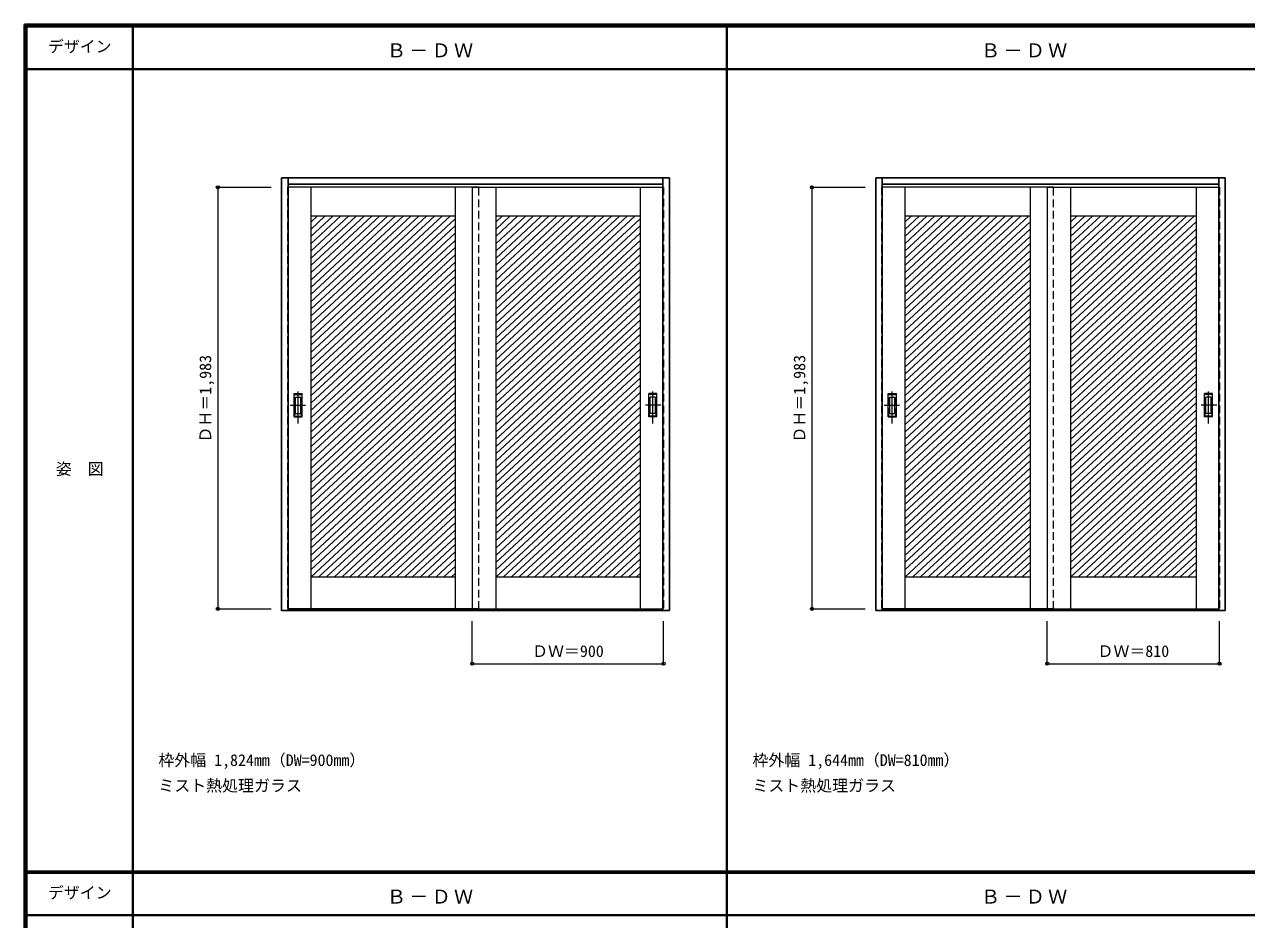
# Model space of a CAD drawing. Units: millimetres, scale not verified. Extents: x -6000 to 5700, y -4307 to 4175.
# Drawn here: x -6000 to -250, y -36 to 4175 of the extents above; entities that cross this region are included whole.
import ezdxf
from ezdxf.enums import TextEntityAlignment as Align

# ---------------------------------------------------------------- set-up
doc = ezdxf.new("R2010")
doc.units = ezdxf.units.MM
doc.header["$LTSCALE"] = 30
doc.header["$PDMODE"] = 32
doc.header["$PDSIZE"] = 15
doc.linetypes.add('CHAIN1', pattern=[8, 5, -1, 1, -1])
doc.linetypes.add('DASHED1', pattern=[1.8, 1.2, -0.6])
for name, color, linetype, lineweight in [('0-2_扉', 7, 'Continuous', 18), ('0-4_枠', 3, 'Continuous', 25), ('0-6_引手', 7, 'Continuous', 18), ('0-A_文字', 7, 'Continuous', 18), ('0-B_寸法', 7, 'Continuous', 9), ('0-C_ハッチ', 4, 'Continuous', 9), ('F-1_枠', 6, 'Continuous', 40), ('F-A_文字', 7, 'Continuous', 18)]:
    doc.layers.add(name, color=color, linetype=linetype, lineweight=lineweight)
doc.styles.add('ＭＳ ゴシック', font='')
doc.styles.get('ＭＳ ゴシック').set_extended_font_data('MS Gothic')

msp = doc.modelspace()

# ---------------------------------------------------------------- linework, layer by layer
at = {"layer": '0-2_扉', "color": 4, "linetype": 'DASHED1', "lineweight": 9}
for p, q in [((-4763, 3409), (-4763, 1426)), ((-4760, 3409), (-4763, 3409)), ((-3863, 1426), (-3863, 3409)), ((-2996, 3409), (-2993, 3409)), ((-2993, 3409), (-2993, 1426)), ((-1968, 3409), (-1968, 1426)), ((-1965, 3409), (-1968, 3409)), ((-1158, 1426), (-1158, 3409)), ((-381, 3409), (-378, 3409)), ((-4763, 1426), (-4760, 1426)), ((-2993, 1426), (-2996, 1426)), ((-1968, 1426), (-1965, 1426))]:
    msp.add_line(p, q, dxfattribs=at)
at = {"layer": '0-2_扉'}
for p, q in [((-3863, 3409), (-4760, 3409)), ((-4653, 3409), (-4653, 1426)), ((-3973, 3409), (-3973, 1426)), ((-3893, 3409), (-3893, 1426)), ((-3893, 3409), (-2996, 3409)), ((-3783, 3409), (-3783, 1426)), ((-3103, 3409), (-3103, 1426)), ((-1158, 3409), (-1965, 3409)), ((-1858, 3409), (-1858, 1426)), ((-1268, 3409), (-1268, 1426)), ((-1188, 3409), (-1188, 1426)), ((-1188, 3409), (-381, 3409)), ((-1078, 3409), (-1078, 1426)), ((-488, 3409), (-488, 1426)), ((-4653, 3274), (-3973, 3274)), ((-3783, 3274), (-3103, 3274)), ((-1858, 3274), (-1268, 3274)), ((-1078, 3274), (-488, 3274)), ((-4653, 1576), (-3973, 1576)), ((-3783, 1576), (-3103, 1576)), ((-1858, 1576), (-1268, 1576)), ((-1078, 1576), (-488, 1576)), ((-3863, 1426), (-4760, 1426)), ((-3893, 1426), (-2996, 1426)), ((-1158, 1426), (-1965, 1426)), ((-1188, 1426), (-381, 1426))]:
    msp.add_line(p, q, dxfattribs=at)
at = {"layer": '0-2_扉', "color": 4, "linetype": 'DASHED1', "lineweight": 9}
msp.add_lwpolyline([(-378, 3409), (-378, 1426), (-381, 1426)], dxfattribs=at)
at = {"layer": '0-4_枠'}
for p, q in [((-4790, 1418), (-4790, 3453)), ((-4790, 3453), (-2966, 3453)), ((-4760, 1418), (-4760, 3453)), ((-2996, 1426.54), (-2996, 3453)), ((-2966, 1418), (-2966, 3453)), ((-1995, 1418), (-1995, 3453)), ((-1995, 3453), (-351, 3453)), ((-1965, 1418), (-1965, 3453)), ((-381, 1426.54), (-381, 3453)), ((-351, 1418), (-351, 3453)), ((-4760, 3423), (-2996, 3423)), ((-1965, 3423), (-381, 3423)), ((-4760, 1418), (-4790, 1418)), ((-2996, 1421), (-4760, 1421)), ((-2996, 1418), (-4760, 1418)), ((-2996, 1426.2), (-2996, 1426.54)), ((-2996, 1418), (-2996, 1426.2)), ((-2966, 1418), (-2996, 1418)), ((-1965, 1418), (-1995, 1418)), ((-381, 1421), (-1965, 1421)), ((-381, 1418), (-1965, 1418)), ((-381, 1426.2), (-381, 1426.54)), ((-381, 1418), (-381, 1426.2)), ((-351, 1418), (-381, 1418))]:
    msp.add_line(p, q, dxfattribs=at)
at = {"layer": '0-6_引手'}
for p, q in [((-4731, 2438.5), (-4693, 2438.5)), ((-4731, 2328.5), (-4731, 2438.5)), ((-4724.5, 2422.5), (-4699.5, 2422.5)), ((-4724.5, 2344.5), (-4724.5, 2422.5)), ((-4699.5, 2344.5), (-4699.5, 2422.5)), ((-4693, 2328.5), (-4693, 2438.5)), ((-3025, 2438.5), (-3063, 2438.5)), ((-3063, 2328.5), (-3063, 2438.5)), ((-3031.5, 2422.5), (-3056.5, 2422.5)), ((-3056.5, 2344.5), (-3056.5, 2422.5)), ((-3031.5, 2344.5), (-3031.5, 2422.5)), ((-3025, 2328.5), (-3025, 2438.5)), ((-1936, 2438.5), (-1898, 2438.5)), ((-1936, 2328.5), (-1936, 2438.5)), ((-1929.5, 2422.5), (-1904.5, 2422.5)), ((-1929.5, 2344.5), (-1929.5, 2422.5)), ((-1904.5, 2344.5), (-1904.5, 2422.5)), ((-1898, 2328.5), (-1898, 2438.5)), ((-410, 2438.5), (-448, 2438.5)), ((-448, 2328.5), (-448, 2438.5)), ((-416.5, 2422.5), (-441.5, 2422.5)), ((-441.5, 2344.5), (-441.5, 2422.5)), ((-416.5, 2344.5), (-416.5, 2422.5)), ((-410, 2328.5), (-410, 2438.5)), ((-4731, 2328.5), (-4693, 2328.5)), ((-4724.5, 2344.5), (-4699.5, 2344.5)), ((-3025, 2328.5), (-3063, 2328.5)), ((-3031.5, 2344.5), (-3056.5, 2344.5)), ((-1936, 2328.5), (-1898, 2328.5)), ((-1929.5, 2344.5), (-1904.5, 2344.5)), ((-410, 2328.5), (-448, 2328.5)), ((-416.5, 2344.5), (-441.5, 2344.5))]:
    msp.add_line(p, q, dxfattribs=at)
at = {"layer": '0-6_引手', "linetype": 'CHAIN1'}
for p, q in [((-4712, 2298.27), (-4712, 2469.12)), ((-3044, 2298.27), (-3044, 2469.12)), ((-1917, 2298.27), (-1917, 2469.12)), ((-429, 2298.27), (-429, 2469.12)), ((-4750.07, 2383.5), (-4677.56, 2383.5)), ((-3005.93, 2383.5), (-3078.44, 2383.5)), ((-1955.07, 2383.5), (-1882.56, 2383.5)), ((-390.93, 2383.5), (-463.44, 2383.5))]:
    msp.add_line(p, q, dxfattribs=at)
at = {"layer": '0-6_引手', "linetype": 'DASHED1'}
for p, q in [((-4696, 2332.5), (-4696, 2434.5)), ((-3060, 2332.5), (-3060, 2434.5)), ((-1901, 2332.5), (-1901, 2434.5)), ((-445, 2332.5), (-445, 2434.5)), ((-4728, 2332.5), (-4696, 2332.5)), ((-3028, 2332.5), (-3060, 2332.5)), ((-1933, 2332.5), (-1901, 2332.5)), ((-413, 2332.5), (-445, 2332.5))]:
    msp.add_line(p, q, dxfattribs=at)
for points in [[(-4728, 2332.5), (-4728, 2434.5), (-4696, 2434.5)], [(-3028, 2332.5), (-3028, 2434.5), (-3060, 2434.5)], [(-1933, 2332.5), (-1933, 2434.5), (-1901, 2434.5)], [(-413, 2332.5), (-413, 2434.5), (-445, 2434.5)]]:
    msp.add_lwpolyline(points, dxfattribs=at)
at = {"layer": '0-B_寸法', "color": 4}
for p, q in [((-5090, 3409), (-4840, 3409)), ((-5090, 3409), (-5090, 1426)), ((-2295, 3409), (-2045, 3409)), ((-2295, 3409), (-2295, 1426)), ((-5090, 1426), (-4840, 1426)), ((-2295, 1426), (-2045, 1426)), ((-3893, 1168), (-3893, 1368)), ((-2993, 1168), (-2993, 1368)), ((-1188, 1168), (-1188, 1368)), ((-378, 1168), (-378, 1368)), ((-3893, 1168), (-2993, 1168)), ((-1188, 1168), (-378, 1168))]:
    msp.add_line(p, q, dxfattribs=at)
at = {"layer": '0-B_寸法'}
for p in [(-5090, 3409), (-2295, 3409), (-5090, 1426), (-2295, 1426), (-3893, 1168), (-2993, 1168), (-1188, 1168), (-378, 1168)]:
    msp.add_point(p, dxfattribs=at)
at = {"layer": '0-C_ハッチ'}
for p, q in [((-4584.86, 3274), (-4653, 3210.9)), ((-4548.06, 3274), (-4653, 3176.83)), ((-4511.26, 3274), (-4653, 3142.76)), ((-4474.47, 3274), (-4653, 3108.69)), ((-4621.65, 3274), (-4653, 3244.97)), ((-4437.67, 3274), (-4653, 3074.62)), ((-4400.87, 3274), (-4653, 3040.55)), ((-4364.08, 3274), (-4653, 3006.48)), ((-4327.28, 3274), (-4653, 2972.41)), ((-4290.48, 3274), (-4653, 2938.34)), ((-4253.68, 3274), (-4653, 2904.26)), ((-4216.89, 3274), (-4653, 2870.19)), ((-4180.09, 3274), (-4653, 2836.12)), ((-4143.29, 3274), (-4653, 2802.05)), ((-4106.5, 3274), (-4653, 2767.98)), ((-4069.7, 3274), (-4653, 2733.91)), ((-3996.11, 3274), (-4653, 2665.77)), ((-4032.9, 3274), (-4653, 2699.84)), ((-3973, 3261.33), (-4653, 2631.7)), ((-3973, 3227.25), (-4653, 2597.62)), ((-3714.86, 3274), (-3783, 3210.9)), ((-3678.06, 3274), (-3783, 3176.83)), ((-3641.26, 3274), (-3783, 3142.76)), ((-3604.47, 3274), (-3783, 3108.69)), ((-3751.65, 3274), (-3783, 3244.97)), ((-3567.67, 3274), (-3783, 3074.62)), ((-3530.87, 3274), (-3783, 3040.55)), ((-3494.08, 3274), (-3783, 3006.48)), ((-3457.28, 3274), (-3783, 2972.41)), ((-3420.48, 3274), (-3783, 2938.34)), ((-3383.68, 3274), (-3783, 2904.26)), ((-3346.89, 3274), (-3783, 2870.19)), ((-3310.09, 3274), (-3783, 2836.12)), ((-3273.29, 3274), (-3783, 2802.05)), ((-3236.5, 3274), (-3783, 2767.98)), ((-3199.7, 3274), (-3783, 2733.91)), ((-3126.11, 3274), (-3783, 2665.77)), ((-3162.9, 3274), (-3783, 2699.84)), ((-3103, 3261.33), (-3783, 2631.7)), ((-3103, 3227.25), (-3783, 2597.62)), ((-1789.86, 3274), (-1858, 3210.9)), ((-1753.06, 3274), (-1858, 3176.83)), ((-1716.26, 3274), (-1858, 3142.76)), ((-1679.47, 3274), (-1858, 3108.69)), ((-1826.65, 3274), (-1858, 3244.97)), ((-1642.67, 3274), (-1858, 3074.62)), ((-1605.87, 3274), (-1858, 3040.55)), ((-1569.08, 3274), (-1858, 3006.48)), ((-1532.28, 3274), (-1858, 2972.41)), ((-1495.48, 3274), (-1858, 2938.34)), ((-1458.69, 3274), (-1858, 2904.26)), ((-1421.89, 3274), (-1858, 2870.19)), ((-1385.09, 3274), (-1858, 2836.12)), ((-1348.3, 3274), (-1858, 2802.05)), ((-1311.5, 3274), (-1858, 2767.98)), ((-1274.7, 3274), (-1858, 2733.91)), ((-1268, 3246.13), (-1858, 2699.84)), ((-1009.86, 3274), (-1078, 3210.9)), ((-973.06, 3274), (-1078, 3176.83)), ((-936.26, 3274), (-1078, 3142.76)), ((-899.47, 3274), (-1078, 3108.69)), ((-1046.65, 3274), (-1078, 3244.97)), ((-862.67, 3274), (-1078, 3074.62)), ((-825.87, 3274), (-1078, 3040.55)), ((-789.08, 3274), (-1078, 3006.48)), ((-752.28, 3274), (-1078, 2972.41)), ((-715.48, 3274), (-1078, 2938.34)), ((-678.69, 3274), (-1078, 2904.26)), ((-641.89, 3274), (-1078, 2870.19)), ((-605.09, 3274), (-1078, 2836.12)), ((-568.3, 3274), (-1078, 2802.05)), ((-531.5, 3274), (-1078, 2767.98)), ((-494.7, 3274), (-1078, 2733.91)), ((-488, 3246.13), (-1078, 2699.84)), ((-3973, 3193.18), (-4653, 2563.55)), ((-3103, 3193.18), (-3783, 2563.55)), ((-1268, 3212.06), (-1858, 2665.77)), ((-1268, 3177.99), (-1858, 2631.7)), ((-488, 3212.06), (-1078, 2665.77)), ((-488, 3177.99), (-1078, 2631.7)), ((-3973, 3159.11), (-4653, 2529.48)), ((-3973, 3125.04), (-4653, 2495.41)), ((-3103, 3159.11), (-3783, 2529.48)), ((-3103, 3125.04), (-3783, 2495.41)), ((-1268, 3143.92), (-1858, 2597.62)), ((-1268, 3109.85), (-1858, 2563.55)), ((-488, 3143.92), (-1078, 2597.62)), ((-488, 3109.85), (-1078, 2563.55)), ((-3973, 3090.97), (-4653, 2461.34)), ((-3973, 3056.9), (-4653, 2427.27)), ((-3103, 3090.97), (-3783, 2461.34)), ((-3103, 3056.9), (-3783, 2427.27)), ((-1268, 3075.78), (-1858, 2529.48)), ((-488, 3075.78), (-1078, 2529.48)), ((-3973, 3022.83), (-4653, 2393.2)), ((-3103, 3022.83), (-3783, 2393.2)), ((-1268, 3041.71), (-1858, 2495.41)), ((-1268, 3007.64), (-1858, 2461.34)), ((-488, 3041.71), (-1078, 2495.41)), ((-488, 3007.64), (-1078, 2461.34)), ((-3973, 2988.76), (-4653, 2359.13)), ((-3973, 2954.69), (-4653, 2325.06)), ((-3103, 2988.76), (-3783, 2359.13)), ((-3103, 2954.69), (-3783, 2325.06)), ((-1268, 2973.57), (-1858, 2427.27)), ((-1268, 2939.49), (-1858, 2393.2)), ((-488, 2973.57), (-1078, 2427.27)), ((-488, 2939.49), (-1078, 2393.2)), ((-3973, 2920.61), (-4653, 2290.99)), ((-3973, 2886.54), (-4653, 2256.91)), ((-3103, 2920.61), (-3783, 2290.99)), ((-3103, 2886.54), (-3783, 2256.91)), ((-1268, 2905.42), (-1858, 2359.13)), ((-488, 2905.42), (-1078, 2359.13)), ((-3973, 2852.47), (-4653, 2222.84)), ((-3973, 2818.4), (-4653, 2188.77)), ((-3103, 2852.47), (-3783, 2222.84)), ((-3103, 2818.4), (-3783, 2188.77)), ((-1268, 2871.35), (-1858, 2325.06)), ((-1268, 2837.28), (-1858, 2290.99)), ((-488, 2871.35), (-1078, 2325.06)), ((-488, 2837.28), (-1078, 2290.99)), ((-3973, 2784.33), (-4653, 2154.7)), ((-3103, 2784.33), (-3783, 2154.7)), ((-1268, 2803.21), (-1858, 2256.91)), ((-1268, 2769.14), (-1858, 2222.84)), ((-488, 2803.21), (-1078, 2256.91)), ((-488, 2769.14), (-1078, 2222.84)), ((-3973, 2750.26), (-4653, 2120.63)), ((-3973, 2716.19), (-4653, 2086.56)), ((-3103, 2750.26), (-3783, 2120.63)), ((-3103, 2716.19), (-3783, 2086.56)), ((-1268, 2735.07), (-1858, 2188.77)), ((-488, 2735.07), (-1078, 2188.77)), ((-3973, 2682.12), (-4653, 2052.49)), ((-3973, 2648.05), (-4653, 2018.42)), ((-3103, 2682.12), (-3783, 2052.49)), ((-3103, 2648.05), (-3783, 2018.42)), ((-1268, 2701), (-1858, 2154.7)), ((-1268, 2666.93), (-1858, 2120.63)), ((-488, 2701), (-1078, 2154.7)), ((-488, 2666.93), (-1078, 2120.63)), ((-3973, 2613.98), (-4653, 1984.35)), ((-3103, 2613.98), (-3783, 1984.35)), ((-1268, 2632.86), (-1858, 2086.56)), ((-1268, 2598.78), (-1858, 2052.49)), ((-488, 2632.86), (-1078, 2086.56)), ((-488, 2598.78), (-1078, 2052.49)), ((-3973, 2579.9), (-4653, 1950.27)), ((-3973, 2545.83), (-4653, 1916.2)), ((-3103, 2579.9), (-3783, 1950.27)), ((-3103, 2545.83), (-3783, 1916.2)), ((-1268, 2564.71), (-1858, 2018.42)), ((-1268, 2530.64), (-1858, 1984.35)), ((-488, 2564.71), (-1078, 2018.42)), ((-488, 2530.64), (-1078, 1984.35)), ((-3973, 2511.76), (-4653, 1882.13)), ((-3973, 2477.69), (-4653, 1848.06)), ((-3103, 2511.76), (-3783, 1882.13)), ((-3103, 2477.69), (-3783, 1848.06)), ((-1268, 2496.57), (-1858, 1950.27)), ((-488, 2496.57), (-1078, 1950.27)), ((-3973, 2443.62), (-4653, 1813.99)), ((-3103, 2443.62), (-3783, 1813.99)), ((-1268, 2462.5), (-1858, 1916.2)), ((-1268, 2428.43), (-1858, 1882.13)), ((-488, 2462.5), (-1078, 1916.2)), ((-488, 2428.43), (-1078, 1882.13)), ((-3973, 2409.55), (-4653, 1779.92)), ((-3973, 2375.48), (-4653, 1745.85)), ((-3103, 2409.55), (-3783, 1779.92)), ((-3103, 2375.48), (-3783, 1745.85)), ((-1268, 2394.36), (-1858, 1848.06)), ((-1268, 2360.29), (-1858, 1813.99)), ((-488, 2394.36), (-1078, 1848.06)), ((-488, 2360.29), (-1078, 1813.99)), ((-3973, 2341.41), (-4653, 1711.78)), ((-3973, 2307.34), (-4653, 1677.71)), ((-3103, 2341.41), (-3783, 1711.78)), ((-3103, 2307.34), (-3783, 1677.71)), ((-1268, 2326.22), (-1858, 1779.92)), ((-488, 2326.22), (-1078, 1779.92)), ((-3973, 2273.26), (-4653, 1643.64)), ((-3103, 2273.26), (-3783, 1643.64)), ((-1268, 2292.14), (-1858, 1745.85)), ((-1268, 2258.07), (-1858, 1711.78)), ((-488, 2292.14), (-1078, 1745.85)), ((-488, 2258.07), (-1078, 1711.78)), ((-3973, 2239.19), (-4653, 1609.56)), ((-3973, 2205.12), (-4653, 1575.49)), ((-3103, 2239.19), (-3783, 1609.56)), ((-3103, 2205.12), (-3783, 1575.49)), ((-1268, 2224), (-1858, 1677.71)), ((-1268, 2189.93), (-1858, 1643.64)), ((-488, 2224), (-1078, 1677.71)), ((-488, 2189.93), (-1078, 1643.64)), ((-3973, 2171.05), (-4615.66, 1576)), ((-3973, 2136.98), (-4578.86, 1576)), ((-3103, 2171.05), (-3745.66, 1576)), ((-3103, 2136.98), (-3708.86, 1576)), ((-1268, 2155.86), (-1858, 1609.56)), ((-488, 2155.86), (-1078, 1609.56)), ((-3973, 2102.91), (-4542.06, 1576)), ((-3103, 2102.91), (-3672.06, 1576)), ((-1268, 2121.79), (-1858, 1575.49)), ((-1268, 2087.72), (-1820.66, 1576)), ((-488, 2121.79), (-1078, 1575.49)), ((-488, 2087.72), (-1040.66, 1576)), ((-3973, 2068.84), (-4505.27, 1576)), ((-3973, 2034.77), (-4468.47, 1576)), ((-3103, 2068.84), (-3635.27, 1576)), ((-3103, 2034.77), (-3598.47, 1576)), ((-1268, 2053.65), (-1783.86, 1576)), ((-1268, 2019.58), (-1747.06, 1576)), ((-488, 2053.65), (-1003.86, 1576)), ((-488, 2019.58), (-967.06, 1576)), ((-3973, 2000.7), (-4431.67, 1576)), ((-3973, 1966.63), (-4394.88, 1576)), ((-3103, 2000.7), (-3561.67, 1576)), ((-3103, 1966.63), (-3524.88, 1576)), ((-1268, 1985.51), (-1710.27, 1576)), ((-488, 1985.51), (-930.27, 1576)), ((-3973, 1932.55), (-4358.08, 1576)), ((-3973, 1898.48), (-4321.28, 1576)), ((-3103, 1932.55), (-3488.08, 1576)), ((-3103, 1898.48), (-3451.28, 1576)), ((-1268, 1951.43), (-1673.47, 1576)), ((-1268, 1917.36), (-1636.67, 1576)), ((-488, 1951.43), (-893.47, 1576)), ((-488, 1917.36), (-856.67, 1576)), ((-3973, 1864.41), (-4284.49, 1576)), ((-3103, 1864.41), (-3414.49, 1576)), ((-1268, 1883.29), (-1599.88, 1576)), ((-1268, 1849.22), (-1563.08, 1576)), ((-488, 1883.29), (-819.88, 1576)), ((-488, 1849.22), (-783.08, 1576)), ((-3973, 1830.34), (-4247.69, 1576)), ((-3973, 1796.27), (-4210.89, 1576)), ((-3103, 1830.34), (-3377.69, 1576)), ((-3103, 1796.27), (-3340.89, 1576)), ((-1268, 1815.15), (-1526.28, 1576)), ((-488, 1815.15), (-746.28, 1576)), ((-3973, 1762.2), (-4174.09, 1576)), ((-3973, 1728.13), (-4137.3, 1576)), ((-3103, 1762.2), (-3304.09, 1576)), ((-3103, 1728.13), (-3267.3, 1576)), ((-1268, 1781.08), (-1489.49, 1576)), ((-1268, 1747.01), (-1452.69, 1576)), ((-488, 1781.08), (-709.49, 1576)), ((-488, 1747.01), (-672.69, 1576)), ((-3973, 1694.06), (-4100.5, 1576)), ((-3103, 1694.06), (-3230.5, 1576)), ((-1268, 1712.94), (-1415.89, 1576)), ((-1268, 1678.87), (-1379.1, 1576)), ((-488, 1712.94), (-635.89, 1576)), ((-488, 1678.87), (-599.09, 1576)), ((-3973, 1659.99), (-4063.7, 1576)), ((-3973, 1625.91), (-4026.91, 1576)), ((-3103, 1659.99), (-3193.7, 1576)), ((-3103, 1625.91), (-3156.91, 1576)), ((-1268, 1644.79), (-1342.3, 1576)), ((-1268, 1610.72), (-1305.5, 1576)), ((-488, 1644.79), (-562.3, 1576)), ((-488, 1610.72), (-525.5, 1576)), ((-3973, 1591.84), (-3990.11, 1576)), ((-3103, 1591.84), (-3120.11, 1576))]:
    msp.add_line(p, q, dxfattribs=at)
at = {"layer": 'F-1_枠'}
for p, q in [((-6000, 4175), (5700, 4175)), ((-6000, 4175), (-6000, -4205)), ((-6000, 4170), (5700, 4170)), ((-6000, 4165), (5700, 4165)), ((-5995, 4175), (-5995, -4205)), ((-5990, 4175), (-5990, -4205)), ((-5490, 4175), (-5490, -3790)), ((-2695, -3790), (-2695, 4175)), ((-6000, 3965), (5700, 3965)), ((-6000, 190.5), (5700, 190.5)), ((-6000, 187.5), (5700, 187.5)), ((-6000, 184.5), (5700, 184.5)), ((-6000, -15.5), (5700, -15.5))]:
    msp.add_line(p, q, dxfattribs=at)

# ---------------------------------------------------------------- texts
at = {"layer": '0-A_文字', "style": 'ＭＳ ゴシック'}
for s, p in [('枠外幅 1,824mm（DW=900mm）', (-5370, 670.5)), ('枠外幅 1,644mm（DW=810mm）', (-2575, 670.5)), ('ミスト熱処理ガラス', (-5370, 550.5)), ('ミスト熱処理ガラス', (-2575, 550.5))]:
    msp.add_text(s, height=54.99, dxfattribs=at).set_placement(p, align=Align.BOTTOM_LEFT)
at = {"layer": '0-A_文字', "char_height": 65.98, "attachment_point": 7, "style": 'ＭＳ ゴシック'}
for insert in [(-4295, 4020), (-1500, 4020), (-4295, 39.5), (-1500, 39.5)]:
    msp.add_mtext('\\T1.17;Ｂ－ＤＷ', dxfattribs=dict(at, insert=insert))
at = {"layer": '0-B_寸法', "style": 'ＭＳ ゴシック'}
for p in [(-5105, 2208.25), (-2310, 2208.25)]:
    msp.add_text('ＤＨ＝1,983', height=54.99, rotation=90, dxfattribs=at).set_placement(p, align=Align.BOTTOM_LEFT)
for s, p in [('ＤＷ＝900', (-3611.75, 1183)), ('ＤＷ＝810', (-951.75, 1183))]:
    msp.add_text(s, height=54.99, dxfattribs=at).set_placement(p, align=Align.BOTTOM_LEFT)
at = {"layer": 'F-A_文字', "style": 'ＭＳ ゴシック'}
for s, p in [('デザイン', (-5890, 4027.5)), ('姿\u3000図', (-5852.5, 2040.25)), ('デザイン', (-5890, 47))]:
    msp.add_text(s, height=54.99, dxfattribs=at).set_placement(p, align=Align.BOTTOM_LEFT)

doc.saveas('drawing.dxf')
